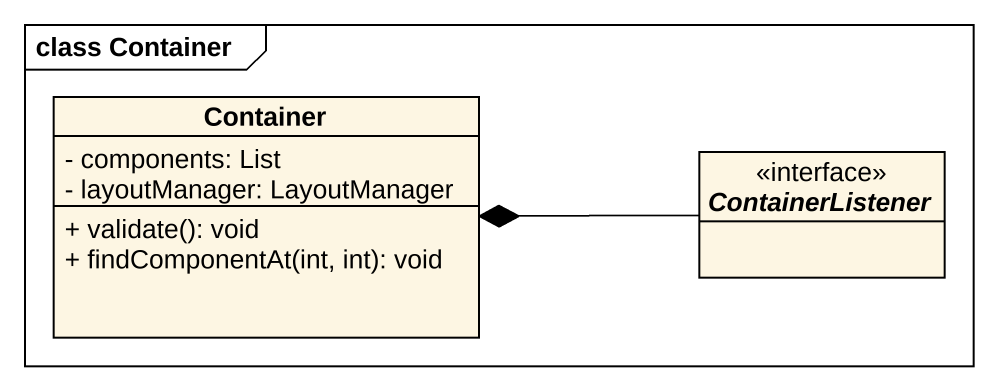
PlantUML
@startuml
mainframe class Container
hide circle
hide empty members
skinparam classAttributeIconSize 0
class Container {
  - components: List
  - layoutManager: LayoutManager
  + validate(): void
  + findComponentAt(int, int): void
}
interface ContainerListener <<interface>>
ContainerListener -left-* Container
@enduml
